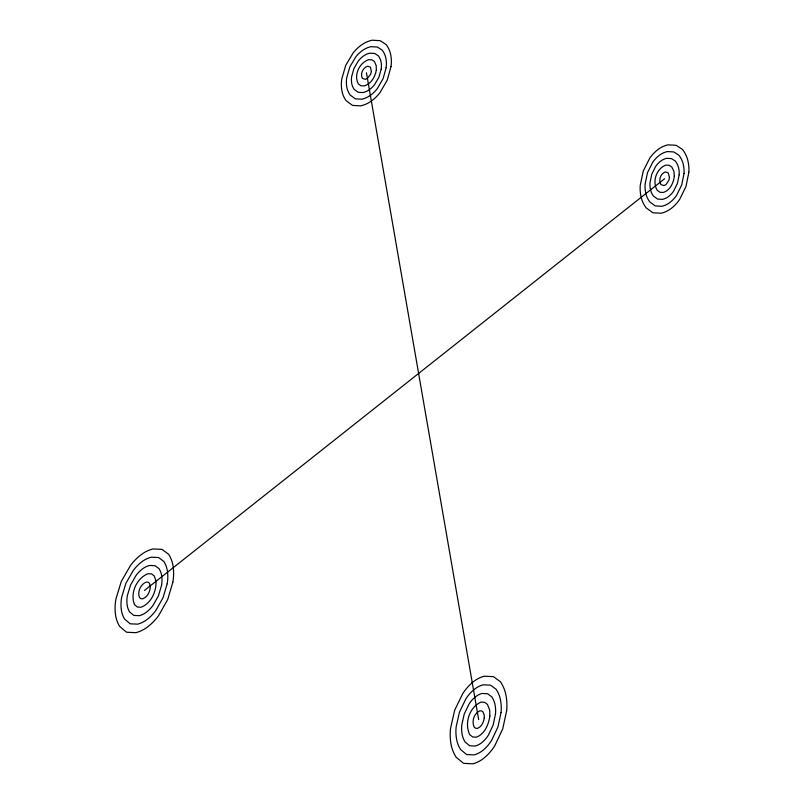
<?xml version="1.0" encoding="UTF-8"?>
<svg xmlns="http://www.w3.org/2000/svg" width="804" height="804" viewBox="0 0 804 804"><rect width="100%" height="100%" fill="white"/><g stroke="black" fill="none" stroke-linecap="round" stroke-linejoin="round"><path stroke-width="1.21" d="M144.489 590.427L664.606 178.749M366.453 72.772L478.661 719.6M156.056 581.272C156.368 591.613 151.222 603.342 141.082 607.231L137.363 607.05L134.57 604.708C129.766 593.362 136.59 578.307 147.876 573.734L151.564 573.915L154.237 575.925L156.056 581.272M150.278 585.845C150.428 591.01 147.856 596.869 142.79 598.809L140.931 598.719L139.534 597.553C137.122 591.885 140.539 584.347 146.187 582.066L148.036 582.156L149.373 583.161L150.278 585.845M684.013 173.513L681.742 184.84L676.646 195.231A35.949 32.632 21.3 0 1 670.184 202.266A23.014 20.904 22.1 0 1 661.893 206.296L655.26 205.914L649.863 201.995A23.045 20.914 23 0 1 645.863 193.593A36.09 32.683 23.5 0 1 645.12 184.005L647.491 172.669L652.647 162.388A36.019 32.562 23.3 0 1 659.089 155.494A22.934 20.723 22.5 0 1 667.28 151.564L673.822 151.946L678.928 155.272A24.321 21.999 21.6 0 1 683.199 164.036A35.879 32.522 21.1 0 1 684.013 173.513M688.857 172.207L686.033 186.367L679.661 199.372A44.923 40.803 21 0 1 671.591 208.176A28.773 26.16 22 0 1 661.21 213.231L652.908 212.769L646.145 207.854A28.833 26.17 23.1 0 1 641.15 197.322A45.145 40.873 23.8 0 1 640.245 185.322L643.22 171.151L649.672 158.308A45.044 40.692 23.5 0 1 657.712 149.715A28.663 25.879 22.5 0 1 667.943 144.831L676.104 145.303L682.485 149.443A30.381 27.467 21.5 0 1 687.822 160.378A44.823 40.622 20.8 0 1 688.857 172.207M679.169 174.82L677.46 183.322L673.621 191.101A26.964 24.472 21.5 0 1 668.787 196.357A17.256 15.658 22.1 0 1 662.576 199.372L657.612 199.09L653.562 196.156A17.266 15.668 22.8 0 1 650.557 189.865A27.045 24.492 23.2 0 1 650.004 182.689L651.773 174.187L655.632 166.468A27.004 24.432 23 0 1 660.456 161.282A17.206 15.557 22.5 0 1 666.616 158.328L671.531 158.609L675.36 161.112A18.251 16.522 21.8 0 1 678.566 167.704A26.934 24.401 21.4 0 1 679.169 174.82M669.461 177.443L668.888 180.277L665.993 184.608L663.933 185.603L660.938 184.538C658.245 180.277 660.496 173.584 665.28 171.925L668.204 172.85L669.461 177.443M674.315 176.126C673.551 182.88 670.224 190.307 663.25 192.478L659.953 192.287L657.25 190.337C651.893 181.815 656.386 168.448 665.943 165.111L669.229 165.302L671.792 166.971L673.923 171.383L674.315 176.126M506.641 710.736L502.731 728.896L494.822 745.67A52.833 50.572 86 0 1 485.174 757.107A33.929 32.361 85 0 1 473.064 763.8L463.617 763.368L456.129 757.217A34.029 32.361 83 0 1 450.964 743.831A53.225 50.572 80.8 0 1 450.531 728.494L454.652 710.314L462.662 693.782A52.974 50.421 79.8 0 1 472.249 682.646A33.617 32.13 80.3 0 1 484.149 676.204L493.425 676.646L500.49 681.802A35.597 34.12 82.6 0 1 506.048 695.651A52.572 50.431 85 0 1 506.641 710.736M495.465 714.274L493.093 725.178L488.34 735.208A31.708 30.331 84.7 0 1 482.551 742.042A20.321 19.386 84.1 0 1 475.315 746.022L469.667 745.76L465.194 742.092A20.351 19.386 82.9 0 1 462.079 734.102A31.858 30.331 81.5 0 1 461.797 724.937L464.25 714.022L469.044 704.073A31.758 30.271 80.9 0 1 474.802 697.359A20.211 19.306 81.3 0 1 481.968 693.47L487.556 693.731L491.807 696.847A21.417 20.502 82.6 0 1 495.133 705.188A31.617 30.271 84 0 1 495.465 714.274M501.063 712.505L497.917 727.037L491.576 740.434A42.27 40.441 85.3 0 1 483.857 749.559A27.115 25.869 84.6 0 1 474.199 754.896L466.642 754.544L460.672 749.64A27.185 25.869 83 0 1 456.531 738.956A42.522 40.451 81.2 0 1 456.169 726.715L459.446 712.173L465.848 698.927A42.361 40.351 80.3 0 1 473.526 689.993A26.914 25.718 80.8 0 1 483.063 684.817L490.5 685.169L496.158 689.309A28.522 27.316 82.6 0 1 500.59 700.415A42.109 40.351 84.5 0 1 501.063 712.505M484.269 717.821C483.626 722.012 481.817 726.736 477.556 728.374L475.677 728.283L474.189 727.067C471.425 721.5 474.008 713.409 479.767 710.857L481.636 710.937L483.053 711.982L484.159 714.786L484.269 717.821M489.867 716.052C488.591 724.444 484.973 733.901 476.44 737.178L472.672 737.007L469.697 734.565C464.199 723.419 469.345 707.259 480.872 702.143L484.601 702.314L487.435 704.404L489.656 709.982L489.867 716.052M386.121 67.807L383.086 78.681L377.287 88.631A35.265 31.778 1.2 0 1 370.373 95.364A22.552 20.371 1.6 0 1 361.85 99.204L355.288 98.822L350.182 95.033A22.562 20.412 2.4 0 1 346.785 86.953A35.296 31.919 3.2 0 1 346.715 77.747L349.861 66.873L355.7 57.014A35.225 31.808 3.4 0 1 362.574 50.411A22.452 20.231 2.9 0 1 371.006 46.672L377.478 47.054L382.332 50.27A23.839 21.447 2.1 0 1 385.97 58.702A35.195 31.668 1.4 0 1 386.121 67.807M391.025 66.571L387.247 80.159L380.001 92.621A44.089 39.728 0.9 0 1 371.358 101.043A28.21 25.487 1.5 0 1 360.694 105.867L352.474 105.384L346.082 100.641A28.22 25.547 2.4 0 1 341.841 90.51A44.13 39.939 3.4 0 1 341.77 78.993L345.71 65.395L353.026 53.084A44.029 39.758 3.7 0 1 361.619 44.853A28.05 25.266 3.1 0 1 372.131 40.2L380.212 40.682L386.272 44.682A29.778 26.773 2.1 0 1 390.824 55.205A43.979 39.547 1.2 0 1 391.025 66.571M381.217 69.043L378.925 77.194L374.574 84.661A26.442 23.839 1.5 0 1 369.388 89.686A16.904 15.266 1.8 0 1 363.006 92.56L358.092 92.269L354.262 89.445A16.904 15.286 2.4 0 1 351.72 83.395A26.462 23.919 3 0 1 351.66 76.501L354.001 68.34L358.383 60.943A26.421 23.849 3.1 0 1 363.539 55.978A16.854 15.186 2.8 0 1 369.87 53.164L374.734 53.456L378.382 55.868A17.889 16.11 2.1 0 1 381.106 62.209A26.401 23.778 1.6 0 1 381.217 69.043M371.378 71.526L370.614 74.239L367.428 78.39L365.307 79.345L362.403 78.31C359.971 73.918 362.946 67.697 367.599 66.209L370.443 67.114L371.378 71.526M376.302 70.28C375.016 76.993 371.096 83.938 364.162 85.938L360.885 85.747L358.343 83.867C353.479 75.084 359.428 62.632 368.734 59.677L371.991 59.868L374.413 61.486L376.232 65.717L376.302 70.28M172.87 582.056L167.745 599.412L158.75 615.412A51.959 48.823 -47 0 1 148.388 626.326A33.286 31.326 -48.7 0 1 135.916 632.678L126.56 632.225L119.565 626.316A33.276 31.416 -50 0 1 115.344 613.492A51.928 49.215 -50.4 0 1 115.967 598.829L121.293 581.453L130.369 565.674A51.687 49.074 -49.4 0 1 140.65 555.051A32.894 31.185 -47.4 0 1 152.911 548.931L162.086 549.383L168.739 554.348A34.954 33.004 -46.1 0 1 173.302 567.614A51.727 48.682 -46 0 1 172.87 582.056M161.534 585.402L158.438 595.814L153.031 605.392A31.145 29.326 -47.4 0 1 146.82 611.894A19.919 18.773 -48.4 0 1 139.363 615.683L133.776 615.412L129.585 611.884A19.919 18.814 -49.2 0 1 127.042 604.236A31.125 29.467 -49.4 0 1 127.394 595.462L130.56 585.041L135.997 575.543A31.044 29.416 -48.8 0 1 142.177 569.142A19.778 18.723 -47.7 0 1 149.554 565.443L155.082 565.714L159.091 568.709A21.015 19.849 -46.9 0 1 161.815 576.709A31.054 29.276 -46.8 0 1 161.534 585.402M167.202 583.724L163.091 597.613L155.886 610.397A41.547 39.084 -47.2 0 1 147.604 619.1A26.592 25.045 -48.5 0 1 137.645 624.165L130.178 623.803L124.58 619.09A26.592 25.105 -49.6 0 1 121.203 608.859A41.517 39.336 -49.9 0 1 121.675 597.151L125.926 583.252L133.183 570.599A41.366 39.235 -49.1 0 1 141.414 562.086A26.341 24.954 -47.5 0 1 151.232 557.172L158.589 557.534L163.926 561.514A27.989 26.431 -46.5 0 1 167.564 572.157A41.396 38.984 -46.4 0 1 167.202 583.724"/></g></svg>
